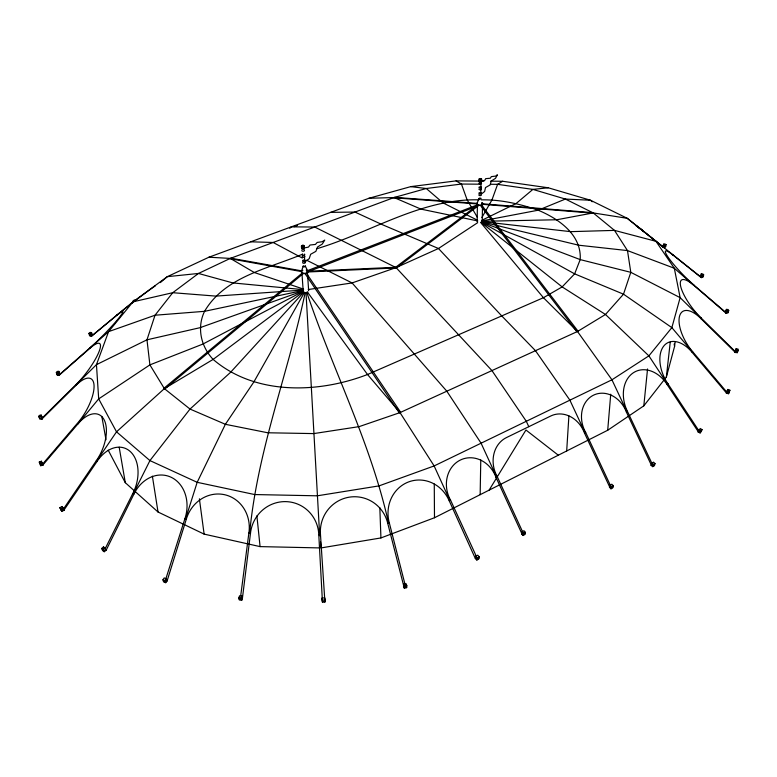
<?xml version="1.0" encoding="UTF-8"?>
<svg xmlns="http://www.w3.org/2000/svg" width="777" height="777" viewBox="0 0 777 777"><rect width="100%" height="100%" fill="white"/><g stroke="black" fill="none" stroke-linecap="round" stroke-linejoin="round"><path stroke-width="1.17" d="M481.555 223.562L482.731 222.494L482.119 221.299L556.798 219.755L593.22 212.917L627.243 218.308L700.504 276.806M477.165 221.795L477.418 203.661A2.574 1.331 0.6 0 0 477.418 204.011M480.817 192.696L480.856 189.685M480.876 188.685L480.973 182.857M482.206 223.407L482.527 204.06M480.157 494.677L480.778 459.955M566.686 450.971L568.9 415.899M403.506 586.577L403.681 584.207L405.963 583.576L406.789 585.528L406.624 587.645L404.341 588.276L403.855 586.48M404.341 588.276L404.496 586.159L403.681 584.207M320.522 542.025L320.93 547.95L380.934 537.937L434.489 517.744L607.711 430.244L610.732 394.211M607.711 430.244L643.812 405.847L647.552 368.958M643.812 405.847L666.365 377.03L670.25 342.094M666.365 377.03L674.591 346.357L675.135 341.608M240.705 595.823L248.873 533.022A34.751 32.129 -77.2 0 0 224.553 494.696A34.751 32.129 -77.2 0 0 186.305 519.201L167.065 581.041L165.724 582.682L163.694 581.954L162.937 579.836L164.19 577.952L166.22 578.671L167.065 581.041M403.564 585.304L387.762 523.436A34.829 34.169 -86 0 0 349.145 497.183A34.829 34.169 -86 0 0 320.474 534.557L324.912 602.029L322.465 602.214L318.784 534.673A35.033 34.188 -72.2 0 0 285.761 501.621A35.033 34.188 -72.2 0 0 250.495 533.207L248.873 533.022L249.65 533.187C257.352 450.777 288.17 373.232 305.157 292.676L307.643 292.337M305.157 292.676L302.777 291.511L303.545 289.675L232.847 282.925L198.465 273.455L167.298 276.67L133.003 301.826L92.288 335.489M475.388 558.614L475.864 556.177L477.758 555.167L479.176 556.837L478.749 559.022L476.855 560.032L475.388 558.614L449.203 500.738L450.514 500.067A28.885 25.447 72.3 0 1 460.149 460.139A28.885 25.447 72.3 0 1 495.969 477.292L521.989 533.916M476.855 560.032L477.282 557.847L479.176 556.837M42.065 419.056L40.87 416.394L41.132 415.054L39.112 415.472L38.85 416.812L39.918 419.192L42.065 419.056L42.327 417.715L41.132 415.054M41.832 416.627L41.569 417.958L39.549 418.376M521.581 534.129L522.125 531.691L523.951 530.73L525.388 532.342L524.893 534.527L523.067 535.489L521.853 533.984M523.067 535.489L523.562 533.313L525.388 532.342M663.568 244.201L662.917 246.892L664.16 247.678L665.5 247.086L666.083 244.677L664.84 243.891L663.568 244.201L664.811 244.978L666.083 244.677M664.16 247.678L664.811 244.978M698.193 432.051L700.213 428.477L702.039 429.632L700.106 432.944L698.193 432.051L699.135 431.138L667.938 383.867A30.293 18.677 63.7 0 1 663.655 346.183A30.293 18.677 63.7 0 1 692.268 352.515L692.666 351.719A29.361 13.316 58.8 0 1 679.477 316.433A29.361 13.316 58.8 0 1 700.941 318.609L735.188 352.302M735.168 351.476L700.951 317.803L700.941 318.609L700.951 317.803A28.39 8.217 52.9 0 1 680.623 286.101A28.39 8.217 52.9 0 1 694.016 285.518L725.903 312.976M609.45 487.558L610.139 485.12L611.839 484.226L613.296 485.742L612.674 487.917L610.984 488.82L609.712 487.412M610.984 488.82L611.606 486.635L613.296 485.742M241.725 600.271L241.249 598.183L241.861 596.114L239.501 595.813L238.889 597.892L239.365 599.98L241.725 600.271L242.395 598.445L241.861 596.114M242.171 597.484L241.56 599.553L239.199 599.261L239.811 597.192M701.165 273.99L700.368 276.661L701.291 277.632L702.952 277.243L703.671 274.844L702.738 273.883L701.165 273.99L702.097 274.951L703.671 274.844M701.291 277.632L702.097 274.951M651.165 465.442L651.922 463.014L653.554 462.15L655.03 463.616L654.351 465.792L652.719 466.656L651.165 465.442L652.554 464.714M652.719 466.656L653.389 464.481L655.03 463.616M165.715 579.283L184.897 518.725A34.149 28.215 -75.5 0 0 171.212 477.301A34.149 28.215 -75.5 0 0 133.809 494.327L106.06 550.398L104.215 551.719L102.69 550.65L101.729 548.465L103.467 546.891L104.982 547.96L106.06 550.398M185.548 519.036L184.897 518.725L186.305 519.201L185.548 519.036L197.173 482.313L225.379 424.3L253.875 381.934L304.361 292.54M301.398 271.484L303.176 266.171M726.378 309.382L725.465 312.033L725.98 313.141L727.903 313.014L728.729 310.645L728.204 309.537L726.378 309.382L726.903 310.489L725.98 313.141M699.3 430.973L699.679 429.943L698.572 431.031L700.388 432.177L701.495 431.099M700.106 432.944L702.039 429.632M736.159 348.679L735.188 352.486L737.266 352.671L738.15 350.33L738.121 349.145L736.159 348.679L735.188 352.486M42.104 418.842L75.796 385.547L75.952 384.634A29.992 6.799 -53.2 0 0 99.194 351.262A29.992 6.799 -53.2 0 0 89.656 348.523L59.334 375.106M59.858 374.252L90.151 347.678A28.953 2.535 -45.7 0 0 117.861 319.23A28.953 2.535 -45.7 0 0 116.871 315.277L117.657 314.539A28.04 0.835 -37.5 0 1 128.156 306.138M726.388 393.191L727.913 389.442L729.894 390.239L728.467 393.725L726.388 393.191L727.913 389.442M476.913 203.623L479.04 198.475M729.894 390.239L729.36 391.433L727.379 390.627M728.467 393.725L729.302 391.744M727.33 390.948L726.796 392.132L728.777 392.939M105.303 548.416L132.741 493.628A33.275 23.087 -71.3 0 0 130.186 451.447A33.275 23.087 -71.3 0 0 97.008 461.509L63.928 510.13M133.188 494.036L132.741 493.628L133.809 494.327L133.188 494.036L149.932 460.586L190.015 409.061L230.497 372.387L303.671 292.288M481.876 217.55L491.948 199.961L497.601 184.334L502.632 181.274L548.203 187.772L590.52 200.243L627.243 218.308L663.781 247.533M57.294 375.097L56.323 372.669L57.08 371.445L58.887 371.357L59.975 374.067L59.227 375.291L57.294 375.097L58.042 373.873M59.528 372.96L58.78 374.174L56.964 374.261M489.092 490.161L525.942 430.011L558.304 455.196M59.227 375.291L58.139 372.581L58.887 371.357M165.724 582.682L164.967 580.565L166.22 578.671M166.715 580.069L165.462 581.954L163.432 581.225M63.287 509.236L96.338 460.664A32.236 17.424 -66 0 0 104.176 419.891A32.236 17.424 -66 0 0 77.719 424.155L42.881 464.967M96.581 461.13L96.338 460.664L97.008 461.509L96.581 461.13L116.521 431.818L164.365 388.626L213.121 359.411L303.127 291.938M698.358 431.886L667.152 384.586L667.938 383.867L667.152 384.586A31.129 23.815 67.4 0 0 633.206 372.863A31.129 23.815 67.4 0 0 627.408 411.305L652.039 463.616M42.667 464.024L77.477 423.232A31.109 11.849 -60 0 0 94.056 385.586A31.109 11.849 -60 0 0 75.796 385.547L75.952 384.634L42.288 417.919M77.496 423.718L77.719 424.155L98.689 398.883L149.903 364.879L202.807 344.104L302.777 291.511M75.777 385.101L96.455 364.656L146.979 339.811L200.01 327.69L302.651 291.035M117.657 314.539L91.501 336.218M92.084 334.197L90.948 335.246L89.423 335.062M91.327 336.383L92.463 335.324L91.54 332.585L90.015 332.401L88.879 333.45L89.714 335.907L91.327 336.383L90.394 333.634L88.879 333.45M289.753 228.292L291.307 226.855L314.695 227.03L396.056 267.609L491.948 370.59L526.301 421.289L528.807 426.69M90.394 333.634L91.54 332.585M105.614 549.388L103.885 550.971L102.36 549.902M104.215 551.719L103.254 549.533L104.982 547.96M89.811 348.096L108.576 331.643L133.003 301.826L172.737 292.706L215.851 296.105L303.04 290.083M160.344 282.585L167.298 276.67L208.935 257.206L368.871 198.29L410.761 186.626L456.08 180.886L484.003 181.119M302.35 272.97L164.005 388.228L164.724 389.024L303.156 273.659M481.75 193.735L484.625 191.511L485.499 187.568L490.19 184.916L491.219 181.07L495.532 178.321L497.416 174.786L495.58 176.097L491.307 176.632L490.326 178.234L485.664 178.661L484.819 180.342L480.992 181.06M307.818 271.26L395.639 267.288L477.612 205.021M307.42 271.999L396.474 267.939L478.486 205.623M304.817 261.966L309.207 258.683L310.645 254.283L315.88 251.359L317.463 247.057L322.319 244.017L324.737 240.083L322.183 241.715L317.171 242.443L315.443 244.425L310.042 245.027L308.45 247.096L303.865 248.038M477.69 222.669L438.471 248.504L396.056 267.609L352.088 282.935L308.226 289.539M480.477 222.28L543.434 297.708L577.486 331.497L605.468 314.481L623.504 294.182L630.798 272.329L627.486 250.582L614.49 230.39L593.22 212.917L565.394 199.058L532.896 189.403L497.601 184.334L490.374 184.275M59.926 507.721L61.937 506.526L62.859 507.808L64.064 510.324L61.927 511.256L59.926 507.721L61.927 511.256M60.839 509.003L62.859 507.808M478.894 558.265L477.01 559.275L475.582 557.614M525.058 533.78L523.232 534.741L521.804 533.129M612.888 487.169L611.198 488.073L609.731 486.557M654.584 465.044L652.952 465.909L651.476 464.442M405.138 584.867L389.345 523.018A34.324 31.964 77.6 0 1 408.673 481.895A34.324 31.964 77.6 0 1 449.135 500.679L450.524 500.067L476.486 556.672M495.969 477.292L497.251 476.651A28.331 24.534 70.7 0 1 506.419 437.597L550.786 415.986A27.797 23.66 69.4 0 1 584.45 432.935L609.838 487.354M584.45 432.935L585.635 432.333A27.292 22.824 68.4 0 1 593.366 395.24A27.292 22.824 68.4 0 1 626.33 411.936L651.417 465.306M626.33 411.936L627.476 411.363L626.913 411.645L611.946 379.798L577.486 331.497M481.934 220.25L516.113 203.506L532.896 189.403L548.203 187.772M303.564 289.122L254.312 272.513L230.283 258.411L198.465 273.455L172.737 292.706L155.021 315.229L146.979 339.811L149.903 364.879L164.365 388.626L190.015 409.061L225.379 424.3L267.803 432.779L313.733 433.595L359.12 426.631L400 412.606L434.139 465.938L449.854 500.407M61.004 509.984L63.141 509.042L64.064 510.324M477.709 204.73L306.876 270.891A2.758 1.525 -3.8 0 0 306.507 270.571M306.964 272.164L477.69 205.973M302.467 254.196C268.162 268.745 225 276.515 204.565 311.324C196.639 327.651 200.884 346.464 213.121 359.411C255.118 395.464 318.356 393.492 367.511 374.504L543.434 297.708L562.15 286.907L574.63 273.854L580.196 259.605C581.827 234.722 558.595 218.735 538.189 210.208C519.91 203.914 500.728 199.475 481.293 199.864M316.938 248.698C370.59 232.702 421.202 198.3 478.923 199.844M39.287 462.024L41.385 461.227L42.929 465.18L40.705 465.705L39.287 462.024L40.016 463.548M39.588 463.383L41.696 462.587L41.385 461.227M40.317 464.908L42.424 464.112L42.113 462.752M388.587 523.3L389.345 523.018L387.762 523.436L388.587 523.3C370.979 443.201 332.75 369.988 306.857 292.57M294.153 226.68L297.445 225.456M368.871 198.29L394.026 197.543L426.291 188.5L461.441 184.042L479.526 184.188M404.496 586.159L406.789 585.528M665.704 246.26L664.432 246.562L663.179 245.785M302.739 290.549L204.565 311.324L155.021 315.229L108.576 331.643L96.455 364.656L98.689 398.883L116.521 431.818L149.932 460.586L197.173 482.313L254.671 494.551L317.288 495.813L379.04 485.887L434.139 465.938L611.946 379.798L648.882 355.866L671.862 327.632L680.137 297.649L674.31 268.24L655.963 241.307L614.49 230.39L570.677 231.653L482.517 221.668M38.85 416.812L40.87 416.394M481.555 220.989L538.189 210.208L565.394 199.058L590.52 200.243L592.229 201.777M319.629 534.693L320.474 534.557L318.784 534.673L319.629 534.693L306.012 292.686M324.757 599.941L322.309 600.126L322.193 598.028L324.64 597.853L324.912 602.029M703.204 276.418L701.621 276.525L700.689 275.563M56.323 372.669L58.139 372.581M330.662 212.364L354.963 212.063L381.284 224.223L438.471 248.504L501.738 315.909L535.47 350.689L569.891 400.174L585.042 432.634M490.695 181.167L502.632 181.274M249.65 533.187L250.495 533.207L242.395 598.445M108.217 450.184L125.301 482.692L158.022 512.004L204.118 534.12L260.081 546.61L319.745 547.921M250.757 241.802L273.154 242.473L302.34 258.061M208.935 257.206L230.283 258.411M476.961 203.37L394.561 197.348L229.671 258.644L301.602 271.591M393.483 197.746L476.981 203.904M481.944 203.749L592.773 212.636L593.657 213.199L481.614 204.254M726.903 310.489L728.729 310.645M410.761 186.626L426.291 188.5L442.968 202.846L477.447 220.212M238.889 597.892L241.249 598.183M230.895 258.187L301.729 270.872M477.836 220.959L420.979 209.13L394.026 197.543M736.178 349.873L738.15 350.33M482.731 222.076L578.748 245.211L627.486 250.582L674.31 268.24L694.016 285.518L693.667 284.761A27.467 3.73 46.2 0 1 668.239 257.362A27.467 3.73 46.2 0 1 673.406 255.371L701.155 277.486M162.937 579.836L164.967 580.565M482.731 222.494L580.196 259.605L630.798 272.329L680.137 297.649L701.039 318.211M641.219 229.429L640.714 229.186A25.923 2.807 30.2 0 0 635.45 225.32M306.662 260.217L352.088 282.935L446.824 391.21L481.08 443.201L496.61 476.971M482.517 222.902L574.63 273.854L623.504 294.182L671.862 327.632L692.56 352.136M456.08 180.886L461.441 184.042L467.084 199.738L477.466 217.511M699.106 429.564L700.932 430.711M101.729 548.465L103.254 549.533M395.639 267.288L396.474 267.939M482.119 223.261L562.15 286.907L605.468 314.481L648.882 355.866L667.628 384.265M663.102 247.008L637.257 226.292L644.046 231.75M725.543 312.199L693.929 285.13M651.922 463.014L653.389 464.481M610.139 485.12L611.606 486.635M522.125 531.691L523.562 533.313M400 412.606L367.511 374.504L307.274 291.841M475.864 556.177L477.282 557.847M726.845 392.181L692.666 351.719L692.268 352.515L726.466 393.007M482.012 205.555L578.059 331.225L399.339 412.908L305.312 274.019M480.866 206.002L576.903 331.76M62.646 508.012L63.568 509.285L61.558 510.479L60.635 509.207M306.624 273.504L400.67 412.305M305.283 266.045L307.779 271.095M405.788 585.936L406.624 587.645M41.696 462.587L42.929 465.18M61.937 506.526L63.141 509.042M727.66 311.091L728.185 312.199L726.359 312.053L725.844 310.946M585.635 432.333L610.508 485.635M497.251 476.651L522.766 532.148M103.467 546.891L104.099 548.329M405.856 584.964L406.682 586.917L404.399 587.548L403.584 585.596M40.394 464.345L40.705 465.705M674.164 344.036L674.591 346.357M101.816 416.414L106.002 439.782M119.182 447.202L125.301 482.692M152.379 476.136L158.022 512.004M199.388 498.805L204.118 534.12M256.886 515.85L260.081 546.61M322.193 598.028L322.465 602.214M301.865 271.931L303.205 291.171M319.939 533.731L320.105 536.101M307.371 271.6L308.663 290.831M304.691 260.12L304.283 254.098A1.331 0.728 -3.8 0 1 304.419 255.167A1.331 0.728 -3.8 0 1 302.457 255.235A1.331 0.728 -3.8 0 1 302.661 254.157M324.64 597.853L324.864 601.311L322.406 601.495L322.3 599.407M379.827 507.672L380.934 537.937M737.266 352.671L737.538 350.68L737.567 351.864L735.596 351.408L735.576 350.223M434.265 484.013L434.489 517.744M307.255 271.212A2.758 1.525 -3.8 0 1 307.294 271.999M307.041 272.387A2.758 1.525 -3.8 0 1 306.614 272.727M305.4 273.193A2.758 1.525 -3.8 0 1 303.302 273.174M302.719 272.97A2.758 1.525 -3.8 0 1 301.971 272.319M482.022 203.069A2.574 1.331 0.6 0 1 481.536 204.934A2.574 1.331 0.6 0 1 477.923 204.652M481.031 194.58A1.243 0.631 0.6 0 1 481.031 195.435A1.243 0.631 0.6 0 1 479.36 195.503A1.243 0.631 0.6 0 1 479.069 194.648M481.216 182.964A1.243 0.631 0.5 0 1 481.05 183.887A1.243 0.631 0.5 0 1 479.244 183.712A1.243 0.631 0.5 0 1 479.72 182.818M480.701 180.983A1.253 0.631 0.5 0 1 481.371 181.935A1.253 0.631 0.5 0 1 479.399 182.003A1.253 0.631 0.5 0 1 479.749 181.022M481.313 188.928A1.243 0.631 0.6 0 1 480.312 189.841A1.243 0.631 0.6 0 1 479.02 189.005M480.613 186.82A1.243 0.631 0.6 0 1 481.284 187.772A1.243 0.631 0.6 0 1 479.312 187.84A1.243 0.631 0.6 0 1 479.662 186.849M480.516 192.618A1.243 0.631 0.6 0 1 481.128 193.619A1.243 0.631 0.6 0 1 479.098 193.551A1.243 0.631 0.6 0 1 479.875 192.599M131.818 303.292A28.04 0.835 -37.5 0 1 155.342 285.849M481.857 202.612A3.089 1.603 0.6 0 1 482.42 204.856A3.089 1.603 0.6 0 1 478.088 205.109A3.089 1.603 0.6 0 1 477.534 202.865M480.681 198.145A1.02 0.524 0.6 0 1 480.672 198.98A1.02 0.524 0.6 0 1 479.108 198.747A1.02 0.524 0.6 0 1 479.924 198.038M481.351 180.633A1.03 0.515 0.5 0 1 480.642 181.187A1.03 0.515 0.5 0 1 479.419 180.924A1.399 0.709 0.5 0 1 479.234 179.895M479.71 180.274A1.03 0.515 0.5 0 0 479.419 180.924A1.399 0.709 0.5 0 0 481.284 180.856A1.399 0.709 0.5 0 0 481.449 179.905M305.06 262.092A1.331 0.728 -3.8 0 1 304.875 263.082A1.331 0.728 -3.8 0 1 303.079 263.15A1.331 0.728 -3.8 0 1 302.952 262.17M304.234 250.039A1.34 0.728 -3.8 0 1 303.486 251.204A1.34 0.728 -3.8 0 1 301.845 250.466M303.574 247.96A1.34 0.719 -3.7 0 1 304.079 249.048A1.34 0.719 -3.7 0 1 301.962 249.126A1.34 0.719 -3.7 0 1 302.544 247.999M304.108 255.876A1.331 0.728 -3.8 0 1 304.749 256.857A1.331 0.728 -3.8 0 1 302.845 257.206A1.331 0.728 -3.8 0 1 302.535 256.157M304.06 260.004A1.331 0.728 -3.8 0 1 305.031 261.023A1.331 0.728 -3.8 0 1 302.865 261.257A1.331 0.728 -3.8 0 1 303.38 260.072M306.187 270.085A3.312 1.836 -3.8 0 1 307.517 272.513A3.312 1.836 -3.8 0 1 303.04 273.455A3.312 1.836 -3.8 0 1 301.709 271.027M302.214 270.619A3.312 1.836 -3.8 0 1 302.884 270.279M304.992 265.792A1.098 0.602 -3.8 0 1 305.031 266.647A1.098 0.602 -3.8 0 1 303.486 266.734A1.098 0.602 -3.8 0 1 303.448 265.889M304.021 247.494A1.107 0.592 -3.7 0 1 302.845 248.319A1.107 0.592 -3.7 0 1 302 247.475M304.215 246.863A1.496 0.806 -3.7 0 1 303.826 247.95A1.496 0.806 -3.7 0 1 301.816 247.931A1.496 0.806 -3.7 0 1 301.855 246.833M481.303 178.827L479.409 178.943L481.303 178.827M135.684 300.34L134.246 301.185L133.071 300.786L134.499 299.941L135.684 300.34M673.164 255.021L672.775 254.701L673.164 255.021M479.496 179.798A1.399 0.709 0.5 0 0 481.74 179.351A1.399 0.709 0.5 0 0 479.817 178.593A1.399 0.709 0.5 0 0 479.496 179.798M302.146 246.969A1.505 0.806 -3.7 0 0 304.361 246.124A1.505 0.806 -3.7 0 0 302.078 245.561A1.505 0.806 -3.7 0 0 302.146 246.969M302.35 246.348A1.02 0.554 -3.7 0 0 303.856 245.785A1.02 0.554 -3.7 0 0 302.302 245.396A1.02 0.554 -3.7 0 0 302.35 246.348"/></g></svg>
